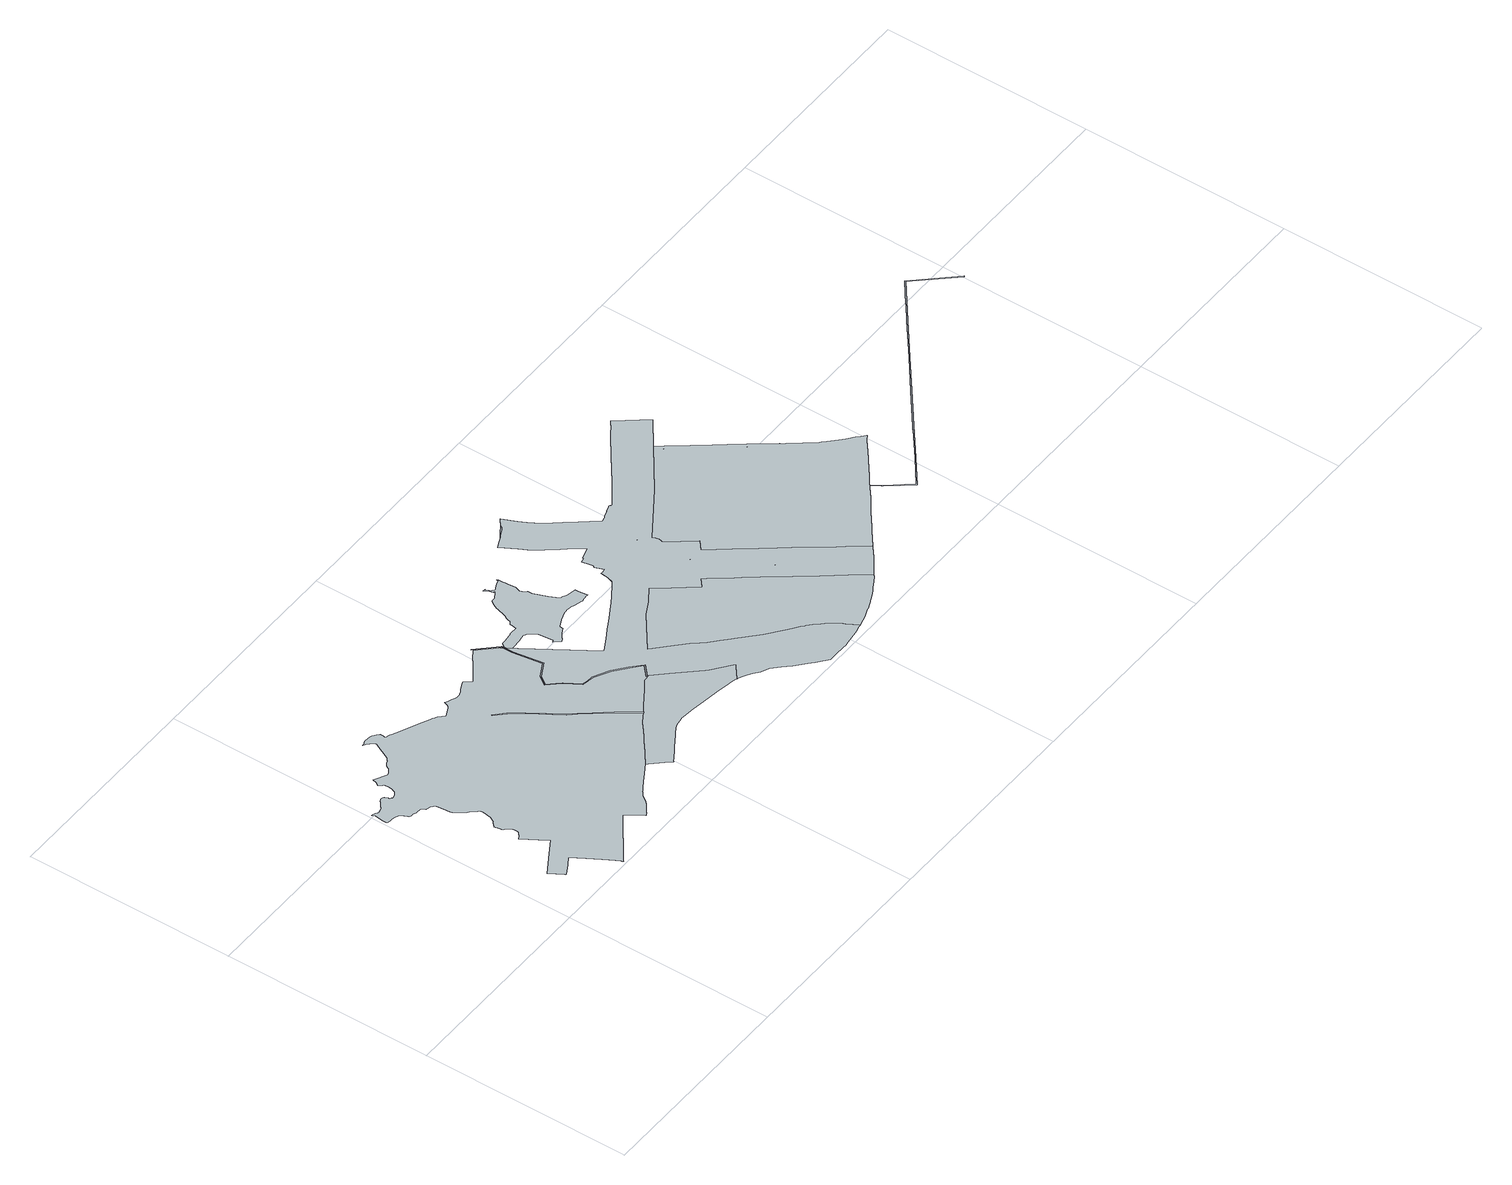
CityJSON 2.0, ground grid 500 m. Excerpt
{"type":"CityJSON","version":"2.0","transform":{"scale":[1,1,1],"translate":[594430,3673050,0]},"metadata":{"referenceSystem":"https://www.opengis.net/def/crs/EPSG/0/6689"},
"CityObjects":{
"object1":{"type":"GenericCityObject","attributes":{"name":"西柚ノ木谷雨水幹線","function":"3041","validFromType":"3","custodian":"武雄市","notificationNumber":"-","prefecture":41,"city":41206,"number":"1-14"},"geometry":[{"type":"MultiSurface","lod":"1","boundaries":[[[0,1,2,3,4,5,6,7,8,9,10,11,12,13,14,15]]]}]},
"object2":{"type":"GenericCityObject","attributes":{"name":"東柚ノ木谷雨水幹線","function":"3041","validFromType":"3","custodian":"武雄市","notificationNumber":"-","prefecture":41,"city":41206,"number":"1-13"},"geometry":[{"type":"MultiSurface","lod":"1","boundaries":[[[16,17,18,19,20,21,22,23,24,25,26,27,28,29,30,31,32,33,34,35,36,37,38,39,40,41,42,43,44,45,46,47]]]}]},
"object3":{"type":"GenericCityObject","attributes":{"function":"10","validFromType":"3","custodian":"武雄市","notificationNumber":"-","nominalArea":45,"prefecture":41,"city":41206,"floorAreaRate":4,"buildingCoverageRate":0.8,"wallSetbackDistance":0,"buildingHeightLimits":0},"geometry":[{"type":"MultiSurface","lod":"1","boundaries":[[[48,49,50,51,52,53,54,55,56,57,58,59,60,61,62,63,64,65,66,67,68,69,70,71,72,73,74,75,76,77,78,79,80,81,82,83,84,85,86,87,88,89,90,91,92,93,94,95,96,97,98,99,100,101,102,103,104,105,106,107,108,109,110,111,112,113,114,115,116,117,118,119,120,121,122,123,124,125,126,127,128,129,130,131,132,133,134,135,136,137,138,139,140,141,142,143,144,145,146,147,148,149,150,151,152,153,154,155,156,157,158,159,160,161,162,163,164,165,166,167,168,169,170,171,172,173,174,175,176,177,178,179,180,181,182,183,184,185,186,187,188,189,190,191,192,193,194,195,196,197,198,199,200,201,202,203,204,205,206,207,208,209,210,211,212,213,214,215,216,217,218,219,220,221,222,223,224,225,226,227,228,229,230,231,232,233,234,235,236,237,238,239,240,241,242,243,244,245,246,247,248,249,250,251,252,253,254,255,256,257,258,259,260,261,262,263,264,265,266,267,268,269,270,271,272,273,274,275,276,277,278,279,280,281,282,283,284,285,286,287,288,289,290,291,292,293,294,295,296,297,298,299,300,301,302,303,304,305,306,307,308,309,310,311,312,313,314,315,316,317,318,319,320,321,322,323,324,325,326,327,328,329,330,331,332,333,334,335,336,337,338,339,340,341,342,343,344,345,346,347,348,349,350,351,352,353,354,355,356,357,358,359,360,361,362,363,364,365,366,367,368,369,370,371,372,373,374,375,376,377,378,379,380,381,382,383,384,385,386,387,388,389,390,391,392,393,394,395,396,397,398,399,400,401,402,403,404,405,406,407,408,409,410,411,412,413,414,415,416,417,418,419,420,421,422,423,424,425,426,427,428,429,430,431,432,433,434,435,436,437,438,439,440,441,442,443,444,445,446,447,448,449,450,451,452,453,454,455,456,457,458,459,460,461,462,463,464,465,466,467,468,469,470,471,472,473,474,475,476,477,478,479,480,481,482,483,484,485,486,487,488,489,490]]]}]},
"object4":{"type":"GenericCityObject","attributes":{"name":"丸山公園","function":"3021","validFromType":"3","custodian":"武雄市","notificationNumber":"-","nominalArea":1.9,"prefecture":41,"city":41206,"note":"近隣公園"},"geometry":[{"type":"MultiSurface","lod":"1","boundaries":[[[491,492,493,494,495,496,497,498,499,500,501,502,503,504,505,506,507,508,509,510,511,512,513,514,515,516,517,518,519,520,521,522,523,524,525,526,527,528,529,530,531,532,533,534,535,536,537,538,539,540,541,542,543,544,545,546,547,548,549,550,551,552,553,554,555,556,557,558,559,560,561,562,563,564,565,566,567,568,569,570,571,572,573,574,575,576,577,578,579,580,581,582,583,584,585,586,587,588,589,590,591,592,593,594,595,596,597,598,599]]]}]},
"object5":{"type":"GenericCityObject","attributes":{"function":"25","validFromType":"1","custodian":"武雄市","notificationNumber":"-"},"geometry":[{"type":"MultiSurface","lod":"1","boundaries":[[[463,600,601,602,603,604,605,606,607,608,609,610,611,612,613,614,615,616,617,618,619,620,621,622,623,624,625,626,627,628,629,630,631,632,633,634,635,636,637,638,639,640,641,642,643,644,645,646,647,648,649,650,651,652,653,489,490,48,49,50,51,52,53,54,55,56,57,58,59,60,61,62,63,64,65,66,67,68,69,70,71,72,73,74,75,76,77,78,79,80,81,82,83,84,85,86,87,88,89,90,91,92,93,94,95,96,97,98,99,100,101,102,103,104,105,106,107,108,109,110,111,112,113,114,115,116,117,118,119,120,121,122,123,124,125,126,127,128,129,130,131,132,133,134,135,136,137,138,139,140,141,142,143,144,145,146,147,148,149,150,151,152,153,154,155,156,157,158,159,160,161,162,163,164,165,166,167,168,169,170,171,172,173,174,175,176,177,178,179,180,181,182,183,184,185,186,187,188,189,190,191,192,193,194,195,196,197,198,199,200,201,202,203,204,205,206,207,208,209,210,211,212,213,214,215,216,217,218,219,220,221,222,223,224,225,226,227,228,229,230,231,232,233,234,235,236,237,238,239,240,241,242,243,244,245,246,247,248,249,250,251,252,253,254,255,256,257,258,259,260,261,262,263,264,265,266,267,268,269,270,271,272,273,274,275,276,277,278,279,280,281,282,283,284,285,286,287,288,289,290,291,292,293,294,295,296,297,298,299,300,301,302,303,304,305,306,307,308,309,310,311,312,313,314,315,316,317,318,319,320,321,322,323,324,325,326,327,328,329,330,331,332,333,334,335,336,337,338,339,340,341,342,343,344,345,346,347,348,349,350,351,352,353,354,355,356,357,358,359,360,361,362,363,654,655,656,657,658,659,660,661,662,663,664,665,666,667,668,669,670,671,672,673,674,675,676,677,678,383,384,385,386,387,388,389,390,391,392,393,394,395,396,397,398,399,400,401,402,403,404,405,406,407,408,409,410,679,680,681,682,683,684,685,686,687,688,689,690,691,692,693,694,458,460,462]]]}]},
"object6":{"type":"GenericCityObject","attributes":{"name":"甘久・武雄線","function":"3011","validFromType":"3","custodian":"武雄市","notificationNumber":"-","prefecture":41,"city":41206,"length":2790,"width":18},"geometry":[{"type":"MultiSurface","lod":"1","boundaries":[[[695,696,697,698,699,700,701,702,703,704,705,706,707,708,709,710,711,712,713,714,715,716]]]}]},
"object7":{"type":"GenericCityObject","attributes":{"name":"高架側道3号線","function":"3011","validFromType":"3","custodian":"武雄市","notificationNumber":"-","prefecture":41,"city":41206,"length":300,"width":6},"geometry":[{"type":"MultiSurface","lod":"1","boundaries":[[[717,718,719,720,721,722,723,724,725,726,727,728,729,730,731,732,733,734,735,736,737,738,739,740,741,742,743,744,745,746,747,748,749,750,751,752,753]]]}]},
"object8":{"type":"GenericCityObject","attributes":{"name":"交通広場","function":"3023","validFromType":"3","custodian":"武雄市","notificationNumber":"-","prefecture":41,"city":41206},"geometry":[{"type":"MultiSurface","lod":"1","boundaries":[[[754,755,110,111,112,113,114,116,117,756,757,758,759,760,761,708,707,762],[763,764,765,766,767,768,769,770,771,772,773,774]]]}]},
"object9":{"type":"GenericCityObject","attributes":{"name":"10号支線","function":"3041","validFromType":"3","custodian":"武雄市","notificationNumber":"-","prefecture":41,"city":41206,"number":"1-11"},"geometry":[{"type":"MultiSurface","lod":"1","boundaries":[[[775,776,777,778,779,780,781,782,783,784]]]}]},
"object10":{"type":"GenericCityObject","attributes":{"name":"駅前交通広場","function":"3023","validFromType":"3","custodian":"武雄市","notificationNumber":"-","prefecture":41,"city":41206},"geometry":[{"type":"MultiSurface","lod":"1","boundaries":[[[785,786,787,788,789,790,791,792,793,794,795,796,797,798,799,800,801,802,803,804,805,806,807,808,809,810,811,812,813,814,815,816,817,818,819,820,821,822,823,824,825,826,827,828,829,830,831,832,833,834,835,836,837,838,839,840,841,842,843,844,845,846,847,848,849,850,851,852,853,854,855,856,857,858,859,860,861,862,863,864,865,866,867,868,869,870,871,872,873,874,875,876,877,878,879,880,881,882,883,884,885,886,887,888,889,890,891,892,893,894,895,896,897,898,899,900,901,902,903,904,905,906,907,908,909,910,911,912,913,914,915,916,917,918,919,920,921,922,923,924,925,926,927,928,929,930,931,932,933,934,935,936,937,938]]]}]},
"object11":{"type":"GenericCityObject","attributes":{"name":"永松・八並線","function":"3011","validFromType":"3","custodian":"武雄市","notificationNumber":"-","prefecture":41,"city":41206,"length":470,"width":18},"geometry":[{"type":"MultiSurface","lod":"1","boundaries":[[[939,940,941,942,943,944,945,946,947,948,949,950,951,952,953,954,955,956,957,958,959,960,961,962,963,964,965,966,967,968,969,970,971,972,973,974,975,976,977,978,979,980,981,982,983,984,985,986,987,988,989,990,991,992,993,994,995,996,997,998,999,1000,1001,1002,1003,86,1004,1005,1006,1007,1008,1009,1010,1011,1012,1013,1014,1015,1016,1017,1018,1019,704,703,1020,1021,1022,938,937,936,935,934,933,932,931]]]}]},
"object12":{"type":"GenericCityObject","attributes":{"name":"永松・八並線","function":"3011","validFromType":"3","custodian":"武雄市","notificationNumber":"-","prefecture":41,"city":41206,"length":470,"width":18}},
"object13":{"type":"GenericCityObject","attributes":{"name":"天神崎・白岩線","function":"3011","validFromType":"3","custodian":"武雄市","notificationNumber":"-","prefecture":41,"city":41206,"length":650,"width":24},"geometry":[{"type":"MultiSurface","lod":"1","boundaries":[[[926,925,924,1023,927]]]}]},
"object14":{"type":"GenericCityObject","attributes":{"name":"8号支線","function":"3041","validFromType":"3","custodian":"武雄市","notificationNumber":"-","prefecture":41,"city":41206,"number":"1-9"},"geometry":[{"type":"MultiSurface","lod":"1","boundaries":[[[1024,1025,1026,1027,1028,1029,1030,1031,1032,1033,1034,1035,1036,1037,1038]]]}]},
"object15":{"type":"GenericCityObject","attributes":{"name":"武雄東児童遊園","function":"3021","validFromType":"3","custodian":"武雄市","notificationNumber":"-","nominalArea":0.16,"prefecture":41,"city":41206,"note":"街区公園"},"geometry":[{"type":"MultiSurface","lod":"1","boundaries":[[[1039,1040,1041,1042,1043,1044,1045,1046,1047]]]}]},
"object16":{"type":"GenericCityObject","attributes":{"name":"9号支線","function":"3041","validFromType":"3","custodian":"武雄市","notificationNumber":"-","prefecture":41,"city":41206,"number":"1-10"},"geometry":[{"type":"MultiSurface","lod":"1","boundaries":[[[1048,1038,1037,1049]]]}]},
"object17":{"type":"GenericCityObject","attributes":{"name":"高橋・武雄線","function":"3011","validFromType":"3","custodian":"武雄市","notificationNumber":"-","prefecture":41,"city":41206,"length":4020,"width":16},"geometry":[{"type":"MultiSurface","lod":"1","boundaries":[[[1050,1051,1052,1053,1054,1055,1056,1057,1058,1059,1060,1061,1062,1063,1064,1065,1066,1067,1068,1069,1070,1071,1072]]]}]},
"object18":{"type":"GenericCityObject","attributes":{"name":"富岡雨水幹線","function":"3041","validFromType":"3","custodian":"武雄市","notificationNumber":"-","prefecture":41,"city":41206,"number":1},"geometry":[{"type":"MultiSurface","lod":"1","boundaries":[[[1073,1074,1075,1076,1077,1078,1079,1080,1081,1082,1083,1084,1085,1086,1087,1088,1089,1090,1091,1092,1093,1094,1095,1096,1097,1098,1099,1100,1033,1032,784,783,1101,1102,1103,1104,1105,1106,1107,1108,1109,46,45,1110,1111,1112,1113,15,14,1114,1115,1116,1117,1118,1119,1120,1121,1122,1123,1124,1125,1126,1127,1128,1129,1130,1131,1132,1133,1134,1135,1136,1137,1138]]]}]},
"object19":{"type":"GenericCityObject","attributes":{"function":"9","validFromType":"3","custodian":"武雄市","notificationNumber":"-","nominalArea":83,"prefecture":41,"city":41206,"floorAreaRate":4,"buildingCoverageRate":0.8,"wallSetbackDistance":0,"buildingHeightLimits":0},"geometry":[{"type":"MultiSurface","lod":"1","boundaries":[[[600,601,602,603,604,605,606,607,608,609,610,611,612,613,614,1139,615,616,617,618,619,620,621,622,623,624,625,626,627,628,629,1140,630,631,632,633,634,635,636,1141,637,638,639,640,641,642,643,644,645,646,647,648,649,650,651,652,653,489,488,487,486,485,484,483,482,481,480,479,478,477,476,475,474,473,472,471,470,469,468,467,466,465,464,463]]]}]},
"object20":{"type":"GenericCityObject","attributes":{"name":"高架側道1号線","function":"3011","validFromType":"3","custodian":"武雄市","notificationNumber":"-","prefecture":41,"city":41206,"length":930,"width":6},"geometry":[{"type":"MultiSurface","lod":"1","boundaries":[[[1142,1143,1144,1145,1146,1147,1148,1149,1150,1151,1152,1153,1154,1155,1156,1157,1158,1159,1160,1161,1162,1163,1164,1165,1166,1167,1168,1169,1170,1171,1172,1173,1174,1175,1176,1177,1178,1179,1180,1181,1182,1183,1184,1185,1186,1187,1188,1189,1190,1191,1192,1193,1194,1195,1196,1197,1198,1199,1200,1201,1202,1203,1204,1205,1206,1207,1208,1209,1210,1211,1212,1213,1214,1215,1216,1217,1218,1219,1220,1221,1222,1223,1224,1225,1226,1227,1228,1229,1230,1231,1232,1233,1234,1235,1236,1237,1238,1239,1240,1241,1242,1243,1244,1245,1246,1247,1248,1249,1250,1251,1252,1253,1254,1255,1256,1257,1258,1259,1260,1261,1262,1263,1264,1265,1266,1267,1268,1269,1270]]]}]}
},
"vertices":[
[546,279,0],[518,314,0],[498,338,0],[484,356,0],[436,426,0],[415,456,0],[392,478,0],[391,476,0],[413,454,0],[435,425,0],[482,354,0],[497,337,0],[516,313,0],[544,278,0],[579,230,0],[581,231,0],
[671,332,0],[649,350,0],[640,357,0],[603,377,0],[588,378,0],[575,381,0],[553,415,0],[544,425,0],[529,442,0],[543,463,0],[578,482,0],[567,552,0],[567,580,0],[523,625,0],[522,624,0],[565,579,0],[565,552,0],[576,483,0],[542,464,0],[527,442,0],[543,424,0],[552,414,0],[574,379,0],[588,376,0],[603,375,0],[639,355,0],[648,348,0],[670,330,0],[692,310,0],[669,288,0],[671,287,0],[695,310,0],
[1273,739,0],[1236,787,0],[1216,772,0],[1212,770,0],[1188,752,0],[1162,732,0],[1112,695,0],[1109,693,0],[1102,687,0],[1080,671,0],[1056,653,0],[1035,638,0],[1035,639,0],[1033,641,0],[1033,642,0],[1031,643,0],[1030,643,0],[1028,642,0],[1024,641,0],[1016,638,0],[1015,637,0],[1011,636,0],[1001,633,0],[999,631,0],[997,630,0],[994,630,0],[987,628,0],[985,629,0],[971,648,0],[956,666,0],[937,691,0],[923,707,0],[910,723,0],[901,738,0],[893,752,0],[884,769,0],[869,801,0],[868,800,0],[853,789,0],[852,784,0],[846,780,0],[841,777,0],[831,772,0],[826,769,0],[813,763,0],[804,759,0],[799,757,0],[819,720,0],[829,703,0],[837,691,0],[849,674,0],[869,650,0],[887,628,0],[904,606,0],[875,597,0],[875,595,0],[869,593,0],[864,592,0],[868,575,0],[869,571,0],[869,565,0],[867,562,0],[874,541,0],[868,540,0],[865,540,0],[862,540,0],[860,540,0],[860,537,0],[859,529,0],[858,521,0],[854,508,0],[850,505,0],[816,482,0],[792,467,0],[786,463,0],[773,456,0],[747,441,0],[734,433,0],[721,426,0],[710,419,0],[705,416,0],[704,416,0],[696,411,0],[679,401,0],[562,580,0],[561,581,0],[553,590,0],[546,597,0],[537,606,0],[524,619,0],[523,620,0],[520,618,0],[507,609,0],[490,596,0],[482,590,0],[474,584,0],[448,565,0],[438,579,0],[436,582,0],[435,582,0],[434,582,0],[432,582,0],[419,575,0],[415,573,0],[411,570,0],[408,568,0],[406,568,0],[402,566,0],[399,566,0],[397,566,0],[394,566,0],[392,566,0],[390,567,0],[385,569,0],[381,570,0],[372,574,0],[365,577,0],[363,573,0],[363,571,0],[362,569,0],[360,565,0],[356,562,0],[351,560,0],[335,552,0],[322,564,0],[314,569,0],[312,570,0],[303,574,0],[299,576,0],[282,584,0],[248,599,0],[226,610,0],[222,612,0],[220,613,0],[211,616,0],[210,617,0],[211,622,0],[212,627,0],[212,630,0],[207,634,0],[206,635,0],[204,636,0],[203,637,0],[198,640,0],[196,641,0],[193,642,0],[190,643,0],[176,643,0],[172,641,0],[169,640,0],[164,640,0],[170,637,0],[177,631,0],[184,622,0],[184,620,0],[184,618,0],[183,617,0],[164,578,0],[158,573,0],[157,572,0],[155,571,0],[150,569,0],[145,565,0],[141,560,0],[141,557,0],[135,553,0],[130,549,0],[124,548,0],[94,563,0],[91,552,0],[87,546,0],[93,538,0],[95,537,0],[96,525,0],[95,514,0],[94,513,0],[92,507,0],[88,504,0],[85,502,0],[74,498,0],[74,501,0],[70,503,0],[69,507,0],[66,514,0],[63,516,0],[61,517,0],[57,517,0],[52,515,0],[50,512,0],[41,506,0],[35,500,0],[31,499,0],[28,498,0],[26,497,0],[21,498,0],[18,501,0],[13,504,0],[8,504,0],[12,499,0],[9,478,0],[9,474,0],[9,469,0],[11,466,0],[17,464,0],[19,464,0],[22,464,0],[31,463,0],[39,460,0],[44,454,0],[46,450,0],[49,442,0],[51,439,0],[55,438,0],[59,438,0],[62,438,0],[64,437,0],[65,437,0],[67,435,0],[69,435,0],[81,434,0],[87,427,0],[88,425,0],[92,424,0],[99,422,0],[108,413,0],[108,412,0],[109,397,0],[111,380,0],[111,379,0],[112,376,0],[113,375,0],[117,369,0],[130,351,0],[132,350,0],[133,348,0],[140,341,0],[142,338,0],[145,336,0],[148,333,0],[150,326,0],[149,318,0],[148,314,0],[146,304,0],[139,291,0],[137,290,0],[136,290,0],[128,282,0],[127,281,0],[128,278,0],[128,277,0],[131,267,0],[131,265,0],[134,261,0],[136,259,0],[137,258,0],[139,256,0],[143,250,0],[144,245,0],[145,242,0],[145,240,0],[145,234,0],[146,234,0],[145,233,0],[142,229,0],[141,229,0],[135,224,0],[129,220,0],[135,210,0],[137,208,0],[139,204,0],[139,203,0],[144,196,0],[147,191,0],[150,185,0],[163,164,0],[129,144,0],[80,113,0],[99,81,0],[100,80,0],[123,93,0],[144,106,0],[163,74,0],[179,46,0],[193,22,0],[199,12,0],[199,10,0],[200,8,0],[200,7,0],[201,8,0],[310,88,0],[318,77,0],[323,70,0],[337,49,0],[340,51,0],[343,52,0],[343,53,0],[356,62,0],[361,66,0],[363,68,0],[365,69,0],[368,72,0],[370,74,0],[372,78,0],[377,84,0],[380,88,0],[384,91,0],[386,93,0],[389,95,0],[389,96,0],[392,97,0],[396,100,0],[399,102,0],[413,111,0],[423,117,0],[434,124,0],[458,139,0],[505,175,0],[507,177,0],[522,188,0],[537,200,0],[553,214,0],[569,225,0],[577,230,0],[595,242,0],[636,269,0],[645,276,0],[658,285,0],[659,285,0],[674,286,0],[703,255,0],[754,201,0],[760,195,0],[800,163,0],[805,159,0],[801,156,0],[772,133,0],[774,133,0],[779,130,0],[784,128,0],[790,124,0],[803,116,0],[817,106,0],[835,97,0],[853,80,0],[869,63,0],[879,55,0],[888,46,0],[903,33,0],[905,32,0],[930,11,0],[939,11,0],[957,11,0],[965,11,0],[970,11,0],[976,11,0],[982,11,0],[991,12,0],[1023,16,0],[1033,18,0],[1041,20,0],[1046,21,0],[1047,21,0],[1048,21,0],[1033,48,0],[1030,53,0],[1027,58,0],[1025,61,0],[1022,65,0],[1014,76,0],[1009,82,0],[1004,88,0],[996,97,0],[993,100,0],[987,105,0],[982,110,0],[977,113,0],[973,117,0],[966,122,0],[959,128,0],[947,136,0],[909,165,0],[865,206,0],[855,216,0],[843,227,0],[824,245,0],[813,256,0],[809,259,0],[800,272,0],[765,305,0],[738,331,0],[736,332,0],[735,333,0],[816,395,0],[849,413,0],[883,436,0],[906,404,0],[910,399,0],[948,350,0],[968,366,0],[975,356,0],[1001,323,0],[1009,312,0],[1019,300,0],[1066,239,0],[1078,224,0],[1083,217,0],[1111,181,0],[1117,173,0],[1135,150,0],[1153,127,0],[1185,86,0],[1188,88,0],[1203,99,0],[1230,119,0],[1234,123,0],[1252,137,0],[1231,163,0],[1224,172,0],[1218,180,0],[1206,195,0],[1185,222,0],[1166,247,0],[1151,267,0],[1143,278,0],[1133,291,0],[1086,351,0],[1076,364,0],[1068,374,0],[1056,389,0],[1041,408,0],[1036,416,0],[1056,432,0],[1008,493,0],[1010,496,0],[1011,500,0],[1012,504,0],[1011,508,0],[1010,512,0],[1009,514,0],[1007,518,0],[1123,596,0],[1226,672,0],[1288,719,0],
[687,693,0],[686,694,0],[685,698,0],[682,705,0],[683,705,0],[678,706,0],[683,697,0],[686,690,0],[687,688,0],[687,686,0],[689,686,0],[690,685,0],[688,683,0],[673,674,0],[664,673,0],[658,665,0],[652,653,0],[652,652,0],[651,649,0],[649,643,0],[648,637,0],[647,633,0],[646,633,0],[644,626,0],[640,619,0],[638,614,0],[637,609,0],[630,603,0],[630,602,0],[627,586,0],[624,587,0],[616,587,0],[610,587,0],[608,587,0],[607,586,0],[603,585,0],[597,585,0],[595,584,0],[581,583,0],[575,583,0],[574,582,0],[573,580,0],[569,574,0],[569,559,0],[571,558,0],[579,559,0],[585,559,0],[596,560,0],[601,560,0],[617,562,0],[621,563,0],[623,561,0],[625,559,0],[639,544,0],[640,539,0],[644,504,0],[639,503,0],[647,493,0],[651,488,0],[657,492,0],[661,496,0],[666,499,0],[668,501,0],[670,502,0],[683,509,0],[684,517,0],[702,527,0],[704,527,0],[722,533,0],[727,533,0],[734,534,0],[741,533,0],[744,533,0],[752,530,0],[766,526,0],[772,525,0],[773,524,0],[777,525,0],[781,525,0],[782,525,0],[787,526,0],[793,526,0],[791,542,0],[790,552,0],[790,555,0],[775,557,0],[767,560,0],[760,563,0],[754,565,0],[749,574,0],[741,589,0],[730,621,0],[729,631,0],[724,636,0],[721,646,0],[725,658,0],[723,678,0],[722,683,0],[722,690,0],[722,700,0],[720,702,0],[719,698,0],[709,694,0],[699,690,0],[696,688,0],[694,688,0],[692,688,0],[690,690,0],[689,691,0],
[1269,150,0],[1288,165,0],[1299,173,0],[1311,183,0],[1334,201,0],[1341,206,0],[1350,213,0],[1366,225,0],[1373,231,0],[1389,244,0],[1398,251,0],[1409,259,0],[1418,266,0],[1429,275,0],[1453,294,0],[1472,309,0],[1484,318,0],[1496,328,0],[1508,336,0],[1508,337,0],[1499,345,0],[1492,351,0],[1491,352,0],[1475,365,0],[1464,375,0],[1458,380,0],[1452,386,0],[1446,392,0],[1438,400,0],[1435,403,0],[1429,409,0],[1421,419,0],[1414,429,0],[1404,441,0],[1392,456,0],[1387,462,0],[1384,467,0],[1361,497,0],[1355,506,0],[1353,509,0],[1344,520,0],[1319,552,0],[1311,563,0],[1304,571,0],[1301,576,0],[1293,585,0],[1288,592,0],[1285,596,0],[1273,612,0],[1266,620,0],[1260,628,0],[1248,643,0],[1240,654,0],[1229,668,0],[462,135,0],[463,134,0],[494,101,0],[498,96,0],[502,99,0],[504,100,0],[553,132,0],[559,136,0],[565,140,0],[571,144,0],[577,147,0],[581,150,0],[586,152,0],[590,154,0],[596,155,0],[603,156,0],[607,157,0],[612,157,0],[618,157,0],[648,154,0],[678,149,0],[716,144,0],[752,138,0],[764,136,0],[770,134,0],[1053,23,0],[1056,23,0],[1062,25,0],[1073,28,0],[1085,33,0],[1096,37,0],[1097,37,0],[1107,41,0],[1115,45,0],[1117,46,0],[1122,48,0],[1137,55,0],[1145,60,0],[1153,65,0],[1166,73,0],[1179,81,0],
[729,373,0],[754,387,0],[798,413,0],[838,437,0],[865,454,0],[895,475,0],[944,510,0],[980,537,0],[983,538,0],[970,554,0],[918,516,0],[906,507,0],[895,500,0],[867,480,0],[832,457,0],[812,444,0],[808,442,0],[725,393,0],[710,385,0],[673,363,0],[687,348,0],[708,360,0],
[895,393,0],[896,394,0],[897,394,0],[898,395,0],[898,396,0],[899,397,0],[899,398,0],[899,400,0],[899,401,0],[899,402,0],[898,403,0],[897,404,0],[896,405,0],[895,406,0],[894,406,0],[892,406,0],[891,406,0],[890,406,0],[889,405,0],[888,405,0],[887,404,0],[887,403,0],[886,402,0],[886,401,0],[886,400,0],[885,399,0],[886,398,0],[886,397,0],[886,396,0],[887,395,0],[888,394,0],[889,394,0],[890,393,0],[891,393,0],[892,393,0],[893,393,0],[894,393,0],
[875,543,0],[874,542,0],[855,511,0],[853,504,0],[854,500,0],[855,499,0],[855,492,0],[865,479,0],[904,506,0],[874,534,0],[894,508,0],[891,506,0],[866,489,0],[862,495,0],[862,503,0],[860,504,0],[862,509,0],[865,519,0],[866,528,0],[867,533,0],[868,533,0],
[1056,307,0],[995,386,0],[942,345,0],[898,397,0],[897,396,0],[941,342,0],[994,383,0],[1054,306,0],[1087,264,0],[1089,265,0],
[1021,496,0],[1020,496,0],[1019,495,0],[1018,495,0],[1018,494,0],[1017,494,0],[1016,493,0],[1015,493,0],[1015,492,0],[1014,492,0],[1014,491,0],[1013,491,0],[1012,491,0],[1012,490,0],[1011,490,0],[1011,489,0],[1010,489,0],[1009,489,0],[1009,488,0],[1008,488,0],[1008,487,0],[1007,487,0],[1006,486,0],[1005,486,0],[1005,485,0],[1004,485,0],[1003,484,0],[1002,484,0],[1002,483,0],[1001,483,0],[1000,482,0],[999,481,0],[998,481,0],[998,480,0],[997,480,0],[996,479,0],[995,479,0],[995,478,0],[994,478,0],[993,477,0],[992,477,0],[992,476,0],[991,476,0],[990,476,0],[990,475,0],[989,475,0],[989,474,0],[988,474,0],[987,473,0],[986,473,0],[986,472,0],[985,472,0],[984,471,0],[983,471,0],[983,470,0],[982,470,0],[981,469,0],[980,468,0],[979,468,0],[978,467,0],[977,466,0],[976,466,0],[976,465,0],[975,465,0],[974,464,0],[973,464,0],[973,463,0],[972,463,0],[971,463,0],[971,462,0],[970,462,0],[970,461,0],[969,461,0],[968,460,0],[967,460,0],[967,459,0],[966,459,0],[965,458,0],[964,458,0],[964,457,0],[963,457,0],[962,456,0],[961,455,0],[960,455,0],[959,454,0],[958,454,0],[958,453,0],[957,453,0],[957,452,0],[956,452,0],[955,452,0],[955,451,0],[954,451,0],[954,450,0],[953,450,0],[952,450,0],[952,449,0],[951,449,0],[951,448,0],[950,448,0],[949,448,0],[949,447,0],[948,447,0],[947,446,0],[946,445,0],[945,445,0],[945,444,0],[944,444,0],[943,443,0],[942,443,0],[942,442,0],[941,442,0],[940,441,0],[939,441,0],[939,440,0],[938,440,0],[937,440,0],[937,439,0],[936,439,0],[936,438,0],[935,438,0],[934,437,0],[933,437,0],[933,436,0],[932,436,0],[931,435,0],[930,435,0],[930,434,0],[929,434,0],[928,433,0],[924,430,0],[930,422,0],[934,418,0],[940,410,0],[946,402,0],[953,393,0],[973,408,0],[983,416,0],[992,423,0],[996,418,0],[997,418,0],[999,417,0],[1000,416,0],[1015,427,0],[1018,429,0],[1026,435,0],[1042,448,0],[1043,453,0],[1043,459,0],[1041,465,0],[1040,470,0],[1037,476,0],[1034,481,0],[1022,497,0],
[1041,442,0],[1039,436,0],[1037,431,0],[1034,426,0],[1030,422,0],[1025,418,0],[1019,413,0],[1017,412,0],[1016,412,0],[1014,411,0],[1013,409,0],[1012,408,0],[1005,408,0],[1011,403,0],[1011,401,0],[1011,399,0],[1012,397,0],[1013,396,0],[1014,395,0],[1016,393,0],[1023,384,0],[1024,392,0],[1026,393,0],[1028,393,0],[1029,394,0],[1030,396,0],[1031,397,0],[1038,402,0],[1043,407,0],[1048,412,0],[1052,418,0],[1056,424,0],[1059,431,0],[1061,438,0],[1062,445,0],[1063,452,0],[1063,459,0],[1062,466,0],[1060,473,0],[1057,480,0],[1054,486,0],[1050,492,0],[1044,501,0],[1032,516,0],[1023,528,0],[1023,529,0],[1022,530,0],[1009,548,0],[1010,558,0],[998,574,0],[988,576,0],[975,592,0],[961,611,0],[947,630,0],[933,648,0],[914,671,0],[900,688,0],[886,705,0],[875,722,0],[866,737,0],[857,756,0],[856,758,0],[860,760,0],[853,765,0],[849,773,0],[836,777,0],[822,767,0],[830,765,0],[834,757,0],[833,747,0],[837,749,0],[838,747,0],[845,734,0],[854,719,0],[861,708,0],[873,693,0],[892,669,0],[910,647,0],[934,616,0],[957,584,0],[972,565,0],[992,537,0],[1006,518,0],[1007,517,0],
[999,415,0],
[1077,429,0],[1029,505,0],[1027,504,0],[1077,427,0],[1121,447,0],[1181,369,0],[1173,363,0],[1188,344,0],[1123,293,0],[1125,291,0],[1190,343,0],[1176,362,0],[1184,369,0],[1123,447,0],[1122,449,0],
[1108,440,0],[1127,415,0],[1140,426,0],[1165,446,0],[1194,467,0],[1195,472,0],[1193,475,0],[1124,446,0],[1122,446,0],
[1192,478,0],[1193,476,0],
[1336,507,0],[1327,500,0],[1286,468,0],[1256,445,0],[1238,431,0],[1227,422,0],[1176,383,0],[1132,349,0],[1090,316,0],[1073,319,0],[1072,319,0],[1098,287,0],[1100,303,0],[1125,323,0],[1140,334,0],[1171,358,0],[1197,378,0],[1207,386,0],[1262,429,0],[1297,456,0],[1343,491,0],[1353,491,0],[1337,515,0],
[1407,223,0],[1450,168,0],[1513,217,0],[1588,276,0],[1669,340,0],[1746,400,0],[1832,467,0],[1922,537,0],[2003,448,0],[2005,450,0],[1922,540,0],[1868,498,0],[1866,496,0],[1830,468,0],[1745,401,0],[1667,341,0],[1586,277,0],[1578,271,0],[1577,270,0],[1512,218,0],[1451,171,0],[1408,224,0],[1360,295,0],[1358,293,0],[1283,233,0],[1236,293,0],[1189,256,0],[1165,240,0],[1062,244,0],[1006,283,0],[948,239,0],[871,180,0],[824,142,0],[759,194,0],[753,200,0],[709,247,0],[674,283,0],[667,290,0],[660,285,0],[647,275,0],[581,232,0],[555,214,0],[521,185,0],[523,184,0],[556,213,0],[582,230,0],[649,274,0],[661,283,0],[667,288,0],[673,282,0],[707,245,0],[751,198,0],[758,192,0],[824,140,0],[872,178,0],[950,238,0],[1006,280,0],[1062,242,0],[1123,290,0],[1164,238,0],[1191,254,0],[1236,290,0],[1283,231,0],[1359,292,0],[1405,225,0],[1406,223,0],
[1461,300,0],[1430,408,0],[1368,489,0],
[1227,656,0],[1226,653,0],[1210,641,0],[1205,638,0],[1205,637,0],[1204,637,0],[1203,636,0],[1202,636,0],[1202,635,0],[1201,635,0],[1201,634,0],[1200,634,0],[1199,633,0],[1198,633,0],[1198,632,0],[1197,632,0],[1197,631,0],[1196,631,0],[1195,630,0],[1194,630,0],[1194,629,0],[1193,629,0],[1193,628,0],[1192,628,0],[1191,627,0],[1190,627,0],[1190,626,0],[1189,626,0],[1189,625,0],[1188,625,0],[1187,625,0],[1187,624,0],[1186,624,0],[1186,623,0],[1185,623,0],[1185,622,0],[1184,622,0],[1183,622,0],[1183,621,0],[1182,621,0],[1182,620,0],[1181,620,0],[1180,619,0],[1179,619,0],[1179,618,0],[1178,618,0],[1178,617,0],[1177,617,0],[1176,616,0],[1175,616,0],[1175,615,0],[1174,615,0],[1173,615,0],[1172,615,0],[1171,615,0],[1170,615,0],[1168,615,0],[1167,614,0],[1167,613,0],[1166,613,0],[1165,612,0],[1165,611,0],[1165,609,0],[1165,608,0],[1165,607,0],[1165,606,0],[1166,605,0],[1166,604,0],[1167,603,0],[1168,603,0],[1169,602,0],[1170,602,0],[1172,602,0],[1173,602,0],[1174,602,0],[1175,603,0],[1176,604,0],[1177,604,0],[1177,605,0],[1178,606,0],[1178,608,0],[1178,609,0],[1178,610,0],[1179,611,0],[1180,611,0],[1180,612,0],[1181,612,0],[1181,613,0],[1182,613,0],[1183,614,0],[1184,614,0],[1184,615,0],[1185,615,0],[1185,616,0],[1186,616,0],[1187,617,0],[1188,617,0],[1188,618,0],[1189,618,0],[1190,619,0],[1191,620,0],[1192,620,0],[1192,621,0],[1193,621,0],[1194,622,0],[1195,622,0],[1195,623,0],[1196,623,0],[1196,624,0],[1197,624,0],[1198,625,0],[1199,625,0],[1199,626,0],[1200,626,0],[1200,627,0],[1201,627,0],[1202,628,0],[1203,628,0],[1203,629,0],[1204,629,0],[1204,630,0],[1205,630,0],[1206,631,0],[1207,631,0],[1207,632,0],[1212,635,0],[1230,649,0],[1233,648,0],[1232,650,0]
]}
